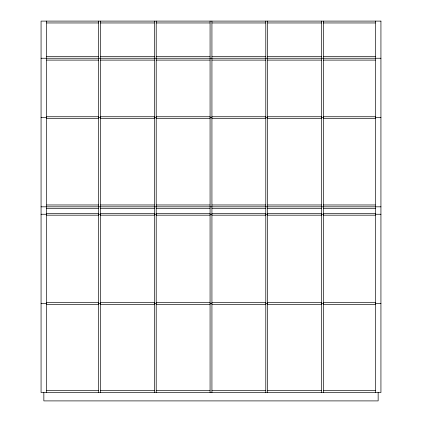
<?xml version="1.0" encoding="UTF-8"?>
<svg xmlns="http://www.w3.org/2000/svg" width="422" height="422" viewBox="0 0 422 422"><rect width="100%" height="100%" fill="white"/><g stroke="black" fill="none" stroke-linecap="round" stroke-linejoin="round"><path stroke-width="0.63" d="M46.636 22.957L98.637 22.957M100.494 22.957L154.357 22.957M156.214 22.957L210.072 22.957M211.928 22.957L265.786 22.957M267.643 22.957L321.506 22.957M323.363 22.957L375.364 22.957M46.636 56.384L98.637 56.384M100.494 56.384L154.357 56.384M156.214 56.384L210.072 56.384M211.928 56.384L265.786 56.384M267.643 56.384L321.506 56.384M323.363 56.384L375.364 56.384M41.066 58.247L380.934 58.247M46.636 60.103L98.637 60.103M100.494 60.103L154.357 60.103M156.214 60.103L210.072 60.103M211.928 60.103L265.786 60.103M267.643 60.103L321.506 60.103M323.363 60.103L375.364 60.103M46.636 116.746L98.637 116.746M100.494 116.746L154.357 116.746M156.214 116.746L210.072 116.746M211.928 116.746L265.786 116.746M267.643 116.746L321.506 116.746M323.363 116.746L375.364 116.746M41.066 117.675L46.636 117.675M98.637 117.675L100.494 117.675M154.357 117.675L156.214 117.675M210.072 117.675L211.928 117.675M265.786 117.675L267.643 117.675M321.506 117.675L323.363 117.675M375.364 117.675L380.934 117.675M46.636 118.603L98.637 118.603M100.494 118.603L154.357 118.603M156.214 118.603L210.072 118.603M211.928 118.603L265.786 118.603M267.643 118.603L321.506 118.603M323.363 118.603L375.364 118.603M46.636 204.965L98.637 204.965M100.494 204.965L154.357 204.965M156.214 204.965L210.072 204.965M211.928 204.965L265.786 204.965M267.643 204.965L321.506 204.965M323.363 204.965L375.364 204.965M41.066 206.822L380.934 206.822M46.636 208.679L98.637 208.679M100.494 208.679L154.357 208.679M156.214 208.679L210.072 208.679M211.928 208.679L265.786 208.679M267.643 208.679L321.506 208.679M323.363 208.679L375.364 208.679M46.636 213.321L98.637 213.321M100.494 213.321L154.357 213.321M156.214 213.321L210.072 213.321M211.928 213.321L265.786 213.321M267.643 213.321L321.506 213.321M323.363 213.321L375.364 213.321M41.066 214.249L46.636 214.249M98.637 214.249L100.494 214.249M154.357 214.249L156.214 214.249M210.072 214.249L211.928 214.249M265.786 214.249L267.643 214.249M321.506 214.249L323.363 214.249M375.364 214.249L380.934 214.249M46.636 215.178L98.637 215.178M100.494 215.178L154.357 215.178M156.214 215.178L210.072 215.178M211.928 215.178L265.786 215.178M267.643 215.178L321.506 215.178M323.363 215.178L375.364 215.178M46.636 302.468L98.637 302.468M100.494 302.468L154.357 302.468M156.214 302.468L210.072 302.468M211.928 302.468L265.786 302.468M267.643 302.468L321.506 302.468M323.363 302.468L375.364 302.468M41.066 303.397L46.636 303.397M98.637 303.397L100.494 303.397M154.357 303.397L156.214 303.397M210.072 303.397L211.928 303.397M265.786 303.397L267.643 303.397M321.506 303.397L323.363 303.397M375.364 303.397L380.934 303.397M46.636 304.325L98.637 304.325M100.494 304.325L154.357 304.325M156.214 304.325L210.072 304.325M211.928 304.325L265.786 304.325M267.643 304.325L321.506 304.325M323.363 304.325L375.364 304.325M46.636 390.688L98.637 390.688M100.494 390.688L154.357 390.688M156.214 390.688L210.072 390.688M211.928 390.688L265.786 390.688M267.643 390.688L321.506 390.688M323.363 390.688L375.364 390.688M378.149 392.544L378.149 400.9L43.851 400.9L43.851 392.544M375.364 21.1L375.364 392.544M323.363 21.1L323.363 392.544M321.506 21.1L321.506 392.544M267.643 21.1L267.643 392.544M265.786 21.1L265.786 392.544M211.928 21.1L211.928 392.544M210.072 21.1L210.072 392.544M156.214 21.1L156.214 392.544M154.357 21.1L154.357 392.544M100.494 21.1L100.494 392.544M98.637 21.1L98.637 392.544M46.636 21.1L46.636 392.544M380.934 21.1L41.066 21.1L41.066 392.544L380.934 392.544L380.934 21.1"/></g></svg>
